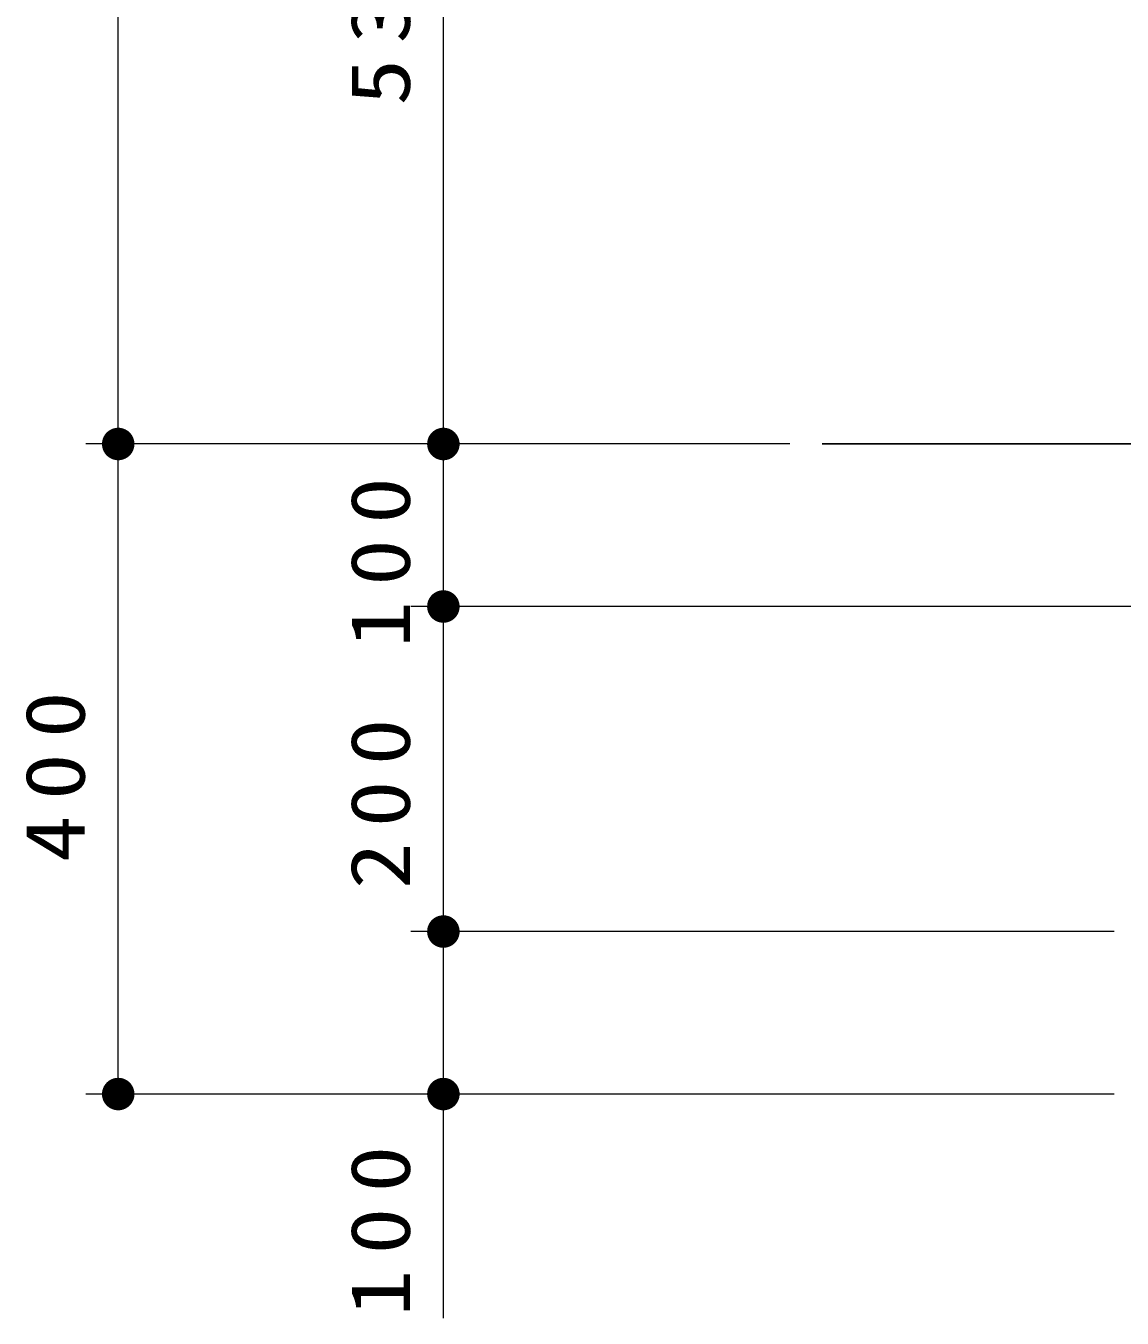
# Model space of a CAD drawing. Units: millimetres on the paper, scale 1:20. Extents: x -365 to 10, y -38 to 257.
# Drawn here: x -119.22 to -85.5, y 67.63 to 107.39 of the extents above; entities that cross this region are included whole.
import ezdxf

# ---------------------------------------------------------------- set-up
doc = ezdxf.new("R2010")
doc.units = ezdxf.units.MM
doc.layers.add('LY_1', color=7, linetype='Continuous', lineweight=25)
doc.styles.add('ＭＳ ゴシック', font='')
doc.styles.get('ＭＳ ゴシック').set_extended_font_data('MS Gothic')

# ---------------------------------------------------------------- blocks, each defined once
blk = doc.blocks.new('filled_dot')
at = {"color": 0, "linetype": 'Continuous', "lineweight": -2, "const_width": 1.25}
blk.add_lwpolyline([(-0.625, 0, 1), (0.625, 0, 1)], format="xyb", close=True, dxfattribs=at)

msp = doc.modelspace()

# ---------------------------------------------------------------- linework, layer by layer
at = {"layer": 'LY_1', "lineweight": 13}
for p, q in [((-116.375, 94.521), (-116.375, 129.521)), ((-106.375, 94.521), (-106.375, 121.071)), ((-95.725, 94.521), (-117.375, 94.521)), ((-116.375, 74.521), (-116.375, 94.521)), ((-95.725, 94.521), (-107.375, 94.521)), ((-95.725, 94.521), (-107.375, 94.521)), ((-106.375, 89.521), (-106.375, 94.521)), ((-83.25, 89.521), (-107.375, 89.521)), ((-106.375, 79.521), (-106.375, 89.521)), ((-85.75, 79.521), (-107.375, 79.521)), ((-85.75, 79.521), (-107.375, 79.521)), ((-106.375, 67.626), (-106.375, 79.521)), ((-85.75, 74.521), (-117.375, 74.521))]:
    msp.add_line(p, q, dxfattribs=at)
at = {"layer": 'LY_1'}
msp.add_line((-94.725, 94.521), (-70.625, 94.521), dxfattribs=at)

# ---------------------------------------------------------------- block references
at = {"layer": 'LY_1', "lineweight": 13, "xscale": 0.4, "yscale": 0.4}
for p, rotation in [((-116.375, 94.521), 270), ((-116.375, 94.521), 90), ((-106.375, 94.521), 270), ((-106.375, 94.521), 90), ((-106.375, 89.521), 90), ((-106.375, 89.521), 270), ((-106.375, 79.521), 90), ((-106.375, 79.521), 270), ((-116.375, 74.521), 90), ((-106.375, 74.521), 90)]:
    msp.add_blockref('filled_dot', p, dxfattribs=dict(at, rotation=rotation))

# ---------------------------------------------------------------- texts
at = {"layer": 'LY_1', "char_height": 1.833, "attachment_point": 8, "rotation": 90, "style": 'ＭＳ ゴシック'}
for s, insert in [('\\T1.33;\\W1.15;531', (-107.375, 107.796)), ('\\T1.33;\\W1.15;100', (-107.375, 91.111)), ('\\T1.33;\\W1.15;400', (-117.375, 84.521)), ('\\T1.33;\\W1.15;200', (-107.375, 83.685)), ('\\T1.33;\\W1.15;100', (-107.375, 70.542))]:
    msp.add_mtext(s, dxfattribs=dict(at, insert=insert))

doc.saveas('drawing.dxf')
